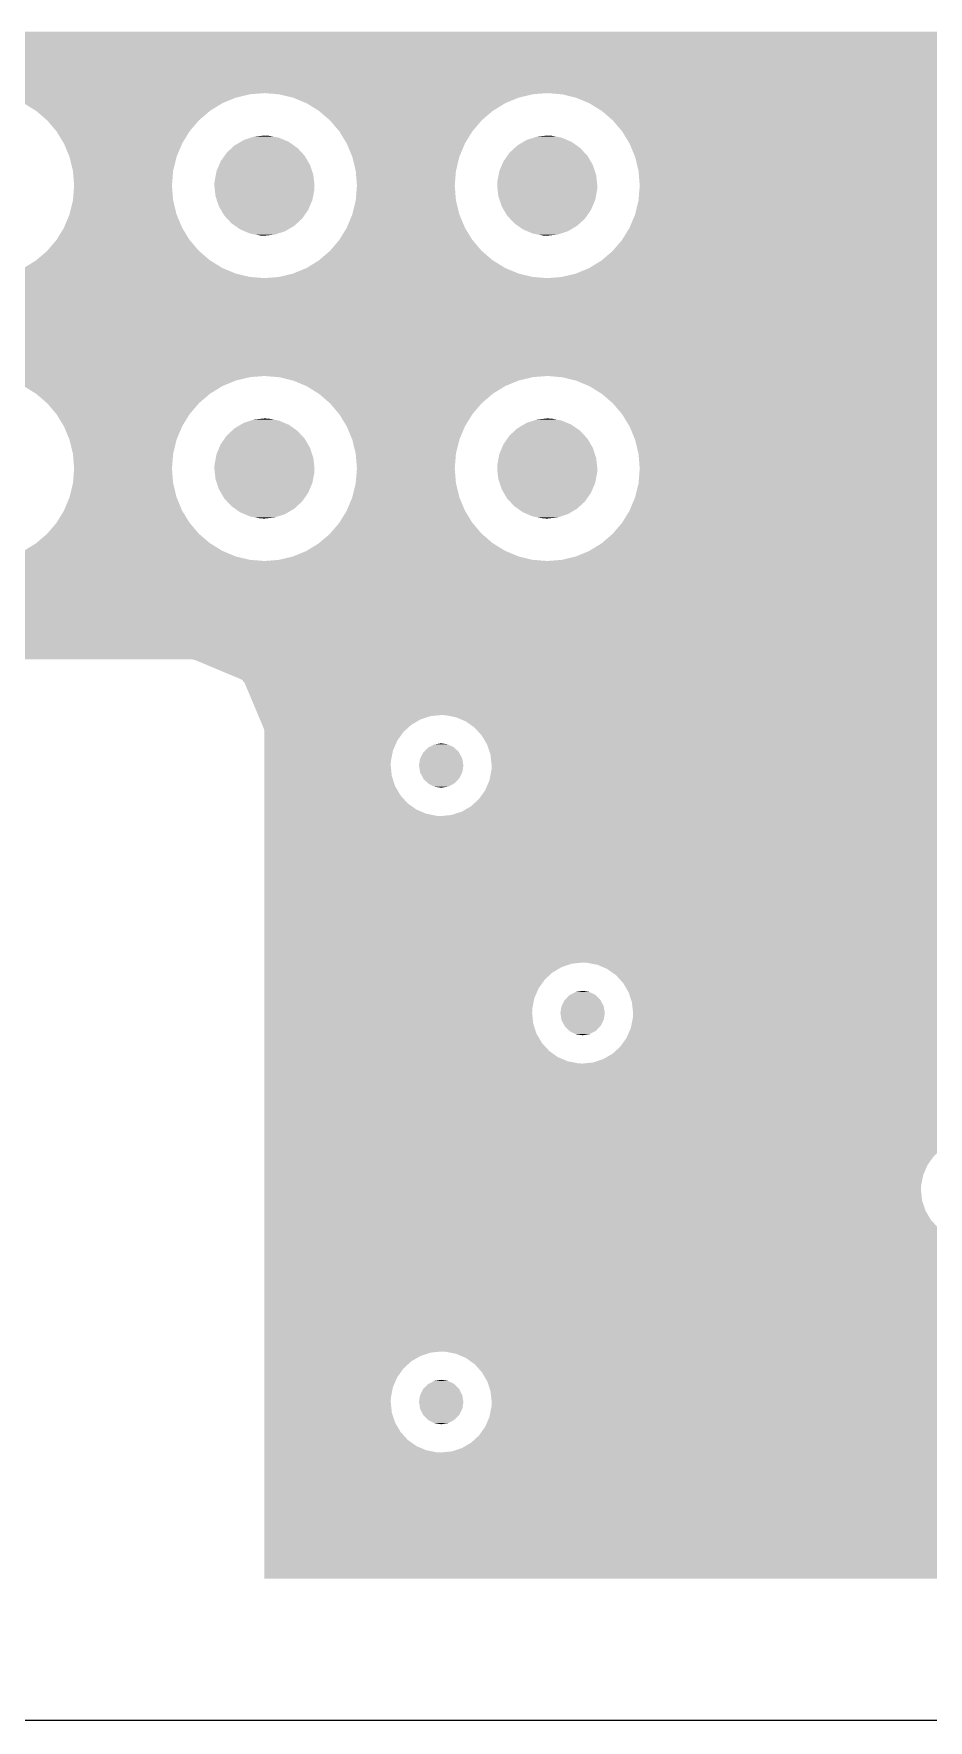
# Model space of a CAD drawing. Extents: x 295 to 953, y 10 to 290.
# Drawn here: x 596.65 to 612.72, y 70 to 100.29 of the extents above; entities that cross this region are included whole.
import ezdxf

# ---------------------------------------------------------------- set-up
doc = ezdxf.new("R2010")
doc.units = 0
doc.header["$LTSCALE"] = 5
doc.header["$MEASUREMENT"] = 0
doc.layers.add('FROMC1', color=7, linetype='CONTINUOUS')

msp = doc.modelspace()

# ---------------------------------------------------------------- linework, layer by layer
at = {"layer": 'FROMC1'}
msp.add_line((586.477, 70), (794.473, 70), dxfattribs=at)
msp.add_line((586.477, 70), (794.473, 70), dxfattribs=at)
for points in [[(583.018, 100.249), (583.018, 100.324), (697.05, 100.249), (696.873, 100.324)], [(583.018, 100.212), (583.018, 100.249), (697.238, 100.212), (697.05, 100.249)], [(583.018, 100.208), (583.018, 100.212), (697.318, 100.208), (697.238, 100.212)], [(583.018, 100.117), (583.018, 100.208), (710.526, 100.117), (710.526, 100.208)], [(583.018, 100.097), (583.018, 100.117), (662.837, 100.097), (663.028, 100.117)], [(583.018, 100.037), (583.018, 100.097), (662.655, 100.037), (662.837, 100.097)], [(583.018, 99.94), (583.018, 100.037), (662.489, 99.94), (662.655, 100.037)], [(583.018, 99.81), (583.018, 99.94), (662.348, 99.81), (662.489, 99.94)], [(583.018, 99.654), (583.018, 99.81), (662.237, 99.654), (662.348, 99.81)], [(583.018, 99.478), (583.018, 99.654), (662.161, 99.478), (662.237, 99.654)], [(583.018, 99.29), (583.018, 99.478), (662.124, 99.29), (662.161, 99.478)], [(583.018, 99.22), (583.018, 99.29), (662.121, 99.22), (662.124, 99.29)], [(595.966, 99.2), (595.718, 99.22), (600.539, 99.2), (600.798, 99.22)], [(595.987, 99.198), (595.966, 99.2), (600.532, 99.198), (600.539, 99.2)], [(596.226, 99.139), (595.987, 99.198), (600.286, 99.139), (600.532, 99.198)], [(596.239, 99.136), (596.226, 99.139), (600.278, 99.136), (600.286, 99.139)], [(596.467, 99.041), (596.239, 99.136), (600.046, 99.041), (600.278, 99.136)], [(596.478, 99.036), (596.467, 99.041), (600.038, 99.036), (600.046, 99.041)], [(601.046, 99.2), (600.798, 99.22), (605.619, 99.2), (605.878, 99.22)], [(601.067, 99.198), (601.046, 99.2), (605.612, 99.198), (605.619, 99.2)], [(601.306, 99.139), (601.067, 99.198), (605.366, 99.139), (605.612, 99.198)], [(601.319, 99.136), (601.306, 99.139), (605.358, 99.136), (605.366, 99.139)], [(601.547, 99.041), (601.319, 99.136), (605.126, 99.041), (605.358, 99.136)], [(601.558, 99.036), (601.547, 99.041), (605.118, 99.036), (605.126, 99.041)], [(606.002, 99.21), (605.878, 99.22), (662.121, 99.21), (662.121, 99.22)], [(606.147, 99.198), (606.002, 99.21), (662.122, 99.198), (662.121, 99.21)], [(606.399, 99.136), (606.147, 99.198), (662.129, 99.136), (662.122, 99.198)], [(606.638, 99.036), (606.399, 99.136), (662.139, 99.036), (662.129, 99.136)], [(596.689, 98.905), (596.478, 99.036), (599.825, 98.905), (600.038, 99.036)], [(596.699, 98.899), (596.689, 98.905), (599.817, 98.899), (599.825, 98.905)], [(596.887, 98.737), (596.699, 98.899), (599.627, 98.737), (599.817, 98.899)], [(596.896, 98.73), (596.887, 98.737), (599.62, 98.73), (599.627, 98.737)], [(601.769, 98.905), (601.558, 99.036), (604.905, 98.905), (605.118, 99.036)], [(601.779, 98.899), (601.769, 98.905), (604.897, 98.899), (604.905, 98.905)], [(601.967, 98.737), (601.779, 98.899), (604.707, 98.737), (604.897, 98.899)], [(601.976, 98.73), (601.967, 98.737), (604.7, 98.73), (604.707, 98.737)], [(606.665, 99.019), (606.638, 99.036), (662.141, 99.019), (662.139, 99.036)], [(606.859, 98.899), (606.665, 99.019), (662.181, 98.899), (662.141, 99.019)], [(606.931, 98.837), (606.859, 98.899), (662.201, 98.837), (662.181, 98.899)], [(607.056, 98.73), (606.931, 98.837), (662.264, 98.73), (662.201, 98.837)], [(597.057, 98.54), (596.896, 98.73), (599.457, 98.54), (599.62, 98.73)], [(597.064, 98.532), (597.057, 98.54), (599.452, 98.532), (599.457, 98.54)], [(597.193, 98.32), (597.064, 98.532), (599.321, 98.32), (599.452, 98.532)], [(600.552, 98.419), (600.608, 98.438), (601.059, 98.419), (600.962, 98.438)], [(600.608, 98.438), (600.769, 98.455), (600.962, 98.438), (600.871, 98.455)], [(600.769, 98.455), (600.798, 98.458), (600.871, 98.455), (600.798, 98.458)], [(602.137, 98.54), (601.976, 98.73), (604.537, 98.54), (604.7, 98.73)], [(602.144, 98.532), (602.137, 98.54), (604.532, 98.532), (604.537, 98.54)], [(602.273, 98.32), (602.144, 98.532), (604.401, 98.32), (604.532, 98.532)], [(605.632, 98.419), (605.688, 98.438), (606.139, 98.419), (606.042, 98.438)], [(605.688, 98.438), (605.849, 98.455), (606.042, 98.438), (605.951, 98.455)], [(605.849, 98.455), (605.878, 98.458), (605.951, 98.455), (605.878, 98.458)], [(607.105, 98.672), (607.056, 98.73), (662.298, 98.672), (662.264, 98.73)], [(607.224, 98.532), (607.105, 98.672), (662.426, 98.532), (662.298, 98.672)], [(607.225, 98.53), (607.224, 98.532), (662.427, 98.53), (662.426, 98.532)], [(607.293, 98.419), (607.225, 98.53), (662.583, 98.419), (662.427, 98.53)], [(597.199, 98.31), (597.193, 98.32), (599.317, 98.31), (599.321, 98.32)], [(597.294, 98.08), (597.199, 98.31), (599.22, 98.08), (599.317, 98.31)], [(600.081, 98.095), (600.122, 98.152), (601.52, 98.095), (601.467, 98.152)], [(600.122, 98.152), (600.212, 98.235), (601.467, 98.152), (601.39, 98.235)], [(600.212, 98.235), (600.262, 98.281), (601.39, 98.235), (601.325, 98.281)], [(600.262, 98.281), (600.37, 98.345), (601.325, 98.281), (601.234, 98.345)], [(600.37, 98.345), (600.426, 98.378), (601.234, 98.345), (601.156, 98.378)], [(600.426, 98.378), (600.552, 98.419), (601.156, 98.378), (601.059, 98.419)], [(602.279, 98.31), (602.273, 98.32), (604.397, 98.31), (604.401, 98.32)], [(602.374, 98.08), (602.279, 98.31), (604.3, 98.08), (604.397, 98.31)], [(605.161, 98.095), (605.202, 98.152), (606.6, 98.095), (606.547, 98.152)], [(605.202, 98.152), (605.292, 98.235), (606.547, 98.152), (606.47, 98.235)], [(605.292, 98.235), (605.342, 98.281), (606.47, 98.235), (606.405, 98.281)], [(605.342, 98.281), (605.45, 98.345), (606.405, 98.281), (606.314, 98.345)], [(605.45, 98.345), (605.506, 98.378), (606.314, 98.345), (606.236, 98.378)], [(605.506, 98.378), (605.632, 98.419), (606.236, 98.378), (606.139, 98.419)], [(607.339, 98.344), (607.293, 98.419), (662.76, 98.344), (662.583, 98.419)], [(607.359, 98.31), (607.339, 98.344), (662.929, 98.31), (662.76, 98.344)], [(607.361, 98.307), (607.359, 98.31), (662.948, 98.307), (662.929, 98.31)], [(607.362, 98.303), (607.361, 98.307), (663.028, 98.303), (662.948, 98.307)], [(607.458, 98.07), (607.362, 98.303), (710.526, 98.07), (710.526, 98.303)], [(597.298, 98.07), (597.294, 98.08), (599.218, 98.07), (599.22, 98.08)], [(597.356, 97.828), (597.298, 98.07), (599.158, 97.828), (599.218, 98.07)], [(597.358, 97.818), (597.356, 97.828), (599.157, 97.818), (599.158, 97.828)], [(599.937, 97.82), (599.984, 97.93), (601.653, 97.82), (601.617, 97.93)], [(599.984, 97.93), (600.012, 97.996), (601.617, 97.93), (601.578, 97.996)], [(600.012, 97.996), (600.081, 98.095), (601.578, 97.996), (601.52, 98.095)], [(602.378, 98.07), (602.374, 98.08), (604.298, 98.07), (604.3, 98.08)], [(602.436, 97.828), (602.378, 98.07), (604.238, 97.828), (604.298, 98.07)], [(602.438, 97.818), (602.436, 97.828), (604.237, 97.818), (604.238, 97.828)], [(605.017, 97.82), (605.064, 97.93), (606.733, 97.82), (606.697, 97.93)], [(605.064, 97.93), (605.092, 97.996), (606.697, 97.93), (606.658, 97.996)], [(605.092, 97.996), (605.161, 98.095), (606.658, 97.996), (606.6, 98.095)], [(607.518, 97.818), (607.458, 98.07), (710.526, 97.818), (710.526, 98.07)], [(597.379, 97.559), (597.358, 97.818), (599.136, 97.559), (599.157, 97.818)], [(597.358, 97.3), (597.379, 97.559), (599.157, 97.3), (599.136, 97.559)], [(599.898, 97.559), (599.901, 97.633), (601.697, 97.559), (601.689, 97.633)], [(599.906, 97.485), (599.898, 97.559), (601.694, 97.485), (601.697, 97.559)], [(599.901, 97.633), (599.924, 97.749), (601.689, 97.633), (601.676, 97.749)], [(599.924, 97.749), (599.937, 97.82), (601.676, 97.749), (601.653, 97.82)], [(602.459, 97.559), (602.438, 97.818), (604.216, 97.559), (604.237, 97.818)], [(602.438, 97.3), (602.459, 97.559), (604.237, 97.3), (604.216, 97.559)], [(604.978, 97.559), (604.981, 97.633), (606.777, 97.559), (606.769, 97.633)], [(604.986, 97.485), (604.978, 97.559), (606.774, 97.485), (606.777, 97.559)], [(604.981, 97.633), (605.004, 97.749), (606.769, 97.633), (606.756, 97.749)], [(605.004, 97.749), (605.017, 97.82), (606.756, 97.749), (606.733, 97.82)], [(607.517, 97.29), (607.539, 97.559), (710.526, 97.29), (710.526, 97.559)], [(607.539, 97.559), (607.518, 97.818), (710.526, 97.559), (710.526, 97.818)], [(597.297, 97.048), (597.357, 97.29), (599.217, 97.048), (599.159, 97.29)], [(597.357, 97.29), (597.358, 97.3), (599.159, 97.29), (599.157, 97.3)], [(599.919, 97.369), (599.906, 97.485), (601.672, 97.369), (601.694, 97.485)], [(599.942, 97.298), (599.919, 97.369), (601.658, 97.298), (601.672, 97.369)], [(599.979, 97.188), (599.942, 97.298), (601.611, 97.188), (601.658, 97.298)], [(602.377, 97.048), (602.437, 97.29), (604.297, 97.048), (604.239, 97.29)], [(602.437, 97.29), (602.438, 97.3), (604.239, 97.29), (604.237, 97.3)], [(604.999, 97.369), (604.986, 97.485), (606.752, 97.369), (606.774, 97.485)], [(605.022, 97.298), (604.999, 97.369), (606.738, 97.298), (606.752, 97.369)], [(605.059, 97.188), (605.022, 97.298), (606.691, 97.188), (606.738, 97.298)], [(607.455, 97.038), (607.517, 97.29), (710.526, 97.038), (710.526, 97.29)], [(597.198, 96.808), (597.295, 97.038), (599.316, 96.808), (599.221, 97.038)], [(597.295, 97.038), (597.297, 97.048), (599.221, 97.038), (599.217, 97.048)], [(600.017, 97.122), (599.979, 97.188), (601.583, 97.122), (601.611, 97.188)], [(600.075, 97.023), (600.017, 97.122), (601.514, 97.023), (601.583, 97.122)], [(600.128, 96.966), (600.075, 97.023), (601.474, 96.966), (601.514, 97.023)], [(600.205, 96.883), (600.128, 96.966), (601.383, 96.883), (601.474, 96.966)], [(602.278, 96.808), (602.375, 97.038), (604.396, 96.808), (604.301, 97.038)], [(602.375, 97.038), (602.377, 97.048), (604.301, 97.038), (604.297, 97.048)], [(605.097, 97.122), (605.059, 97.188), (606.663, 97.122), (606.691, 97.188)], [(605.155, 97.023), (605.097, 97.122), (606.594, 97.023), (606.663, 97.122)], [(605.208, 96.966), (605.155, 97.023), (606.554, 96.966), (606.594, 97.023)], [(605.285, 96.883), (605.208, 96.966), (606.463, 96.883), (606.554, 96.966)], [(607.354, 96.798), (607.455, 97.038), (710.526, 96.798), (710.526, 97.038)], [(597.063, 96.586), (597.194, 96.798), (599.451, 96.586), (599.322, 96.798)], [(597.194, 96.798), (597.198, 96.808), (599.322, 96.798), (599.316, 96.808)], [(600.27, 96.837), (600.205, 96.883), (601.333, 96.837), (601.383, 96.883)], [(600.361, 96.773), (600.27, 96.837), (601.225, 96.773), (601.333, 96.837)], [(600.439, 96.74), (600.361, 96.773), (601.169, 96.74), (601.225, 96.773)], [(600.536, 96.699), (600.439, 96.74), (601.043, 96.699), (601.169, 96.74)], [(600.633, 96.68), (600.536, 96.699), (600.987, 96.68), (601.043, 96.699)], [(600.724, 96.663), (600.633, 96.68), (600.826, 96.663), (600.987, 96.68)], [(600.798, 96.66), (600.724, 96.663), (600.798, 96.66), (600.826, 96.663)], [(602.143, 96.586), (602.274, 96.798), (604.531, 96.586), (604.402, 96.798)], [(602.274, 96.798), (602.278, 96.808), (604.402, 96.798), (604.396, 96.808)], [(605.35, 96.837), (605.285, 96.883), (606.413, 96.837), (606.463, 96.883)], [(605.441, 96.773), (605.35, 96.837), (606.305, 96.773), (606.413, 96.837)], [(605.519, 96.74), (605.441, 96.773), (606.249, 96.74), (606.305, 96.773)], [(605.616, 96.699), (605.519, 96.74), (606.123, 96.699), (606.249, 96.74)], [(605.713, 96.68), (605.616, 96.699), (606.067, 96.68), (606.123, 96.699)], [(605.804, 96.663), (605.713, 96.68), (605.906, 96.663), (606.067, 96.68)], [(605.878, 96.66), (605.804, 96.663), (605.878, 96.66), (605.906, 96.663)], [(607.218, 96.578), (607.354, 96.798), (710.526, 96.578), (710.526, 96.798)], [(596.698, 96.219), (596.888, 96.381), (599.816, 96.219), (599.628, 96.381)], [(596.888, 96.381), (596.895, 96.388), (599.628, 96.381), (599.619, 96.388)], [(596.895, 96.388), (597.058, 96.578), (599.619, 96.388), (599.458, 96.578)], [(597.058, 96.578), (597.063, 96.586), (599.458, 96.578), (599.451, 96.586)], [(601.778, 96.219), (601.968, 96.381), (604.896, 96.219), (604.708, 96.381)], [(601.968, 96.381), (601.975, 96.388), (604.708, 96.381), (604.699, 96.388)], [(601.975, 96.388), (602.138, 96.578), (604.699, 96.388), (604.538, 96.578)], [(602.138, 96.578), (602.143, 96.586), (604.538, 96.578), (604.531, 96.586)], [(606.961, 96.307), (607.048, 96.381), (710.526, 96.307), (710.526, 96.381)], [(607.048, 96.381), (607.218, 96.578), (710.526, 96.381), (710.526, 96.578)], [(596.237, 95.982), (596.469, 96.077), (600.276, 95.982), (600.048, 96.077)], [(596.469, 96.077), (596.477, 96.082), (600.048, 96.077), (600.037, 96.082)], [(596.477, 96.082), (596.691, 96.213), (600.037, 96.082), (599.826, 96.213)], [(596.691, 96.213), (596.698, 96.219), (599.826, 96.213), (599.816, 96.219)], [(601.317, 95.982), (601.549, 96.077), (605.356, 95.982), (605.128, 96.077)], [(601.549, 96.077), (601.557, 96.082), (605.128, 96.077), (605.117, 96.082)], [(601.557, 96.082), (601.771, 96.213), (605.117, 96.082), (604.906, 96.213)], [(601.771, 96.213), (601.778, 96.219), (604.906, 96.213), (604.896, 96.219)], [(606.442, 96), (606.629, 96.077), (670.603, 96), (670.687, 96.077)], [(606.629, 96.077), (606.715, 96.13), (670.687, 96.077), (670.744, 96.13)], [(606.715, 96.13), (606.851, 96.213), (670.744, 96.13), (670.886, 96.213)], [(606.851, 96.213), (606.867, 96.227), (670.886, 96.213), (670.91, 96.227)], [(606.867, 96.227), (606.938, 96.287), (670.91, 96.227), (671.092, 96.287)], [(606.938, 96.287), (606.961, 96.307), (671.092, 96.287), (671.283, 96.307)], [(583.018, 95.844), (583.018, 95.898), (670.492, 95.844), (670.53, 95.898)], [(583.018, 95.668), (583.018, 95.844), (670.416, 95.668), (670.492, 95.844)], [(595.718, 95.898), (595.976, 95.918), (600.798, 95.898), (600.549, 95.918)], [(595.976, 95.918), (595.983, 95.92), (600.549, 95.918), (600.528, 95.92)], [(595.983, 95.92), (596.229, 95.978), (600.528, 95.92), (600.289, 95.978)], [(596.229, 95.978), (596.237, 95.982), (600.289, 95.978), (600.276, 95.982)], [(600.798, 95.898), (601.056, 95.918), (605.878, 95.898), (605.629, 95.918)], [(601.056, 95.918), (601.063, 95.92), (605.629, 95.918), (605.608, 95.92)], [(601.063, 95.92), (601.309, 95.978), (605.608, 95.92), (605.369, 95.978)], [(601.309, 95.978), (601.317, 95.982), (605.369, 95.978), (605.356, 95.982)], [(605.878, 95.898), (606.136, 95.918), (670.53, 95.898), (670.545, 95.918)], [(606.136, 95.918), (606.389, 95.978), (670.545, 95.918), (670.587, 95.978)], [(606.389, 95.978), (606.442, 96), (670.587, 95.978), (670.603, 96)], [(583.018, 95.48), (583.018, 95.668), (670.379, 95.48), (670.416, 95.668)], [(583.018, 95.4), (583.018, 95.48), (670.376, 95.4), (670.379, 95.48)], [(583.018, 95.209), (583.018, 95.4), (670.396, 95.209), (670.376, 95.4)], [(583.018, 95.027), (583.018, 95.209), (670.456, 95.027), (670.396, 95.209)], [(583.018, 94.862), (583.018, 95.027), (670.553, 94.862), (670.456, 95.027)], [(583.018, 94.72), (583.018, 94.862), (670.682, 94.72), (670.553, 94.862)], [(583.018, 94.609), (583.018, 94.72), (670.838, 94.609), (670.682, 94.72)], [(583.018, 94.534), (583.018, 94.609), (671.015, 94.534), (670.838, 94.609)], [(583.018, 94.497), (583.018, 94.534), (671.203, 94.497), (671.015, 94.534)], [(583.018, 94.493), (583.018, 94.497), (671.283, 94.493), (671.203, 94.497)], [(583.018, 94.299), (583.018, 94.493), (710.526, 94.299), (710.526, 94.493)], [(583.018, 94.298), (583.018, 94.299), (710.525, 94.298), (710.526, 94.299)], [(583.018, 94.14), (583.018, 94.298), (710.388, 94.14), (710.525, 94.298)], [(595.966, 94.12), (595.718, 94.14), (600.539, 94.12), (600.798, 94.14)], [(595.987, 94.118), (595.966, 94.12), (600.532, 94.118), (600.539, 94.12)], [(596.226, 94.059), (595.987, 94.118), (600.286, 94.059), (600.532, 94.118)], [(596.239, 94.056), (596.226, 94.059), (600.278, 94.056), (600.286, 94.059)], [(596.467, 93.961), (596.239, 94.056), (600.046, 93.961), (600.278, 94.056)], [(596.478, 93.956), (596.467, 93.961), (600.038, 93.956), (600.046, 93.961)], [(596.689, 93.825), (596.478, 93.956), (599.825, 93.825), (600.038, 93.956)], [(601.046, 94.12), (600.798, 94.14), (605.619, 94.12), (605.878, 94.14)], [(601.067, 94.118), (601.046, 94.12), (605.612, 94.118), (605.619, 94.12)], [(601.306, 94.059), (601.067, 94.118), (605.366, 94.059), (605.612, 94.118)], [(601.319, 94.056), (601.306, 94.059), (605.358, 94.056), (605.366, 94.059)], [(601.547, 93.961), (601.319, 94.056), (605.126, 93.961), (605.358, 94.056)], [(601.558, 93.956), (601.547, 93.961), (605.118, 93.956), (605.126, 93.961)], [(601.769, 93.825), (601.558, 93.956), (604.905, 93.825), (605.118, 93.956)], [(605.897, 94.139), (605.878, 94.14), (710.386, 94.139), (710.388, 94.14)], [(606.147, 94.118), (605.897, 94.139), (710.375, 94.118), (710.386, 94.139)], [(606.399, 94.056), (606.147, 94.118), (710.339, 94.056), (710.375, 94.118)], [(606.638, 93.956), (606.399, 94.056), (710.281, 93.956), (710.339, 94.056)], [(606.639, 93.955), (606.638, 93.956), (710.28, 93.955), (710.281, 93.956)], [(606.859, 93.819), (606.639, 93.955), (710.233, 93.819), (710.28, 93.955)], [(596.699, 93.819), (596.689, 93.825), (599.817, 93.819), (599.825, 93.825)], [(596.887, 93.657), (596.699, 93.819), (599.627, 93.657), (599.817, 93.819)], [(596.896, 93.65), (596.887, 93.657), (599.62, 93.65), (599.627, 93.657)], [(597.057, 93.46), (596.896, 93.65), (599.457, 93.46), (599.62, 93.65)], [(601.779, 93.819), (601.769, 93.825), (604.897, 93.819), (604.905, 93.825)], [(601.967, 93.657), (601.779, 93.819), (604.707, 93.657), (604.897, 93.819)], [(601.976, 93.65), (601.967, 93.657), (604.7, 93.65), (604.707, 93.657)], [(602.137, 93.46), (601.976, 93.65), (604.537, 93.46), (604.7, 93.65)], [(606.934, 93.755), (606.859, 93.819), (710.211, 93.755), (710.233, 93.819)], [(607.056, 93.65), (606.934, 93.755), (710.196, 93.65), (710.211, 93.755)], [(607.145, 93.545), (607.056, 93.65), (710.181, 93.545), (710.196, 93.65)], [(597.064, 93.452), (597.057, 93.46), (599.452, 93.452), (599.457, 93.46)], [(597.193, 93.24), (597.064, 93.452), (599.321, 93.24), (599.452, 93.452)], [(600.37, 93.265), (600.426, 93.298), (601.234, 93.265), (601.156, 93.298)], [(600.426, 93.298), (600.552, 93.339), (601.156, 93.298), (601.059, 93.339)], [(600.552, 93.339), (600.608, 93.358), (601.059, 93.339), (600.962, 93.358)], [(600.608, 93.358), (600.769, 93.375), (600.962, 93.358), (600.871, 93.375)], [(600.769, 93.375), (600.798, 93.378), (600.871, 93.375), (600.798, 93.378)], [(602.144, 93.452), (602.137, 93.46), (604.532, 93.452), (604.537, 93.46)], [(602.273, 93.24), (602.144, 93.452), (604.401, 93.24), (604.532, 93.452)], [(605.45, 93.265), (605.506, 93.298), (606.314, 93.265), (606.236, 93.298)], [(605.506, 93.298), (605.632, 93.339), (606.236, 93.298), (606.139, 93.339)], [(605.632, 93.339), (605.688, 93.358), (606.139, 93.339), (606.042, 93.358)], [(605.688, 93.358), (605.849, 93.375), (606.042, 93.358), (605.951, 93.375)], [(605.849, 93.375), (605.878, 93.378), (605.951, 93.375), (605.878, 93.378)], [(607.187, 93.495), (607.145, 93.545), (710.18, 93.495), (710.181, 93.545)], [(607.224, 93.452), (607.187, 93.495), (710.184, 93.452), (710.18, 93.495)], [(607.326, 93.284), (607.224, 93.452), (710.2, 93.284), (710.184, 93.452)], [(607.359, 93.23), (607.326, 93.284), (710.216, 93.23), (710.2, 93.284)], [(597.199, 93.23), (597.193, 93.24), (599.317, 93.23), (599.321, 93.24)], [(597.294, 93), (597.199, 93.23), (599.22, 93), (599.317, 93.23)], [(597.298, 92.99), (597.294, 93), (599.218, 92.99), (599.22, 93)], [(597.356, 92.748), (597.298, 92.99), (599.158, 92.748), (599.218, 92.99)], [(600.012, 92.916), (600.081, 93.015), (601.578, 92.916), (601.52, 93.015)], [(600.081, 93.015), (600.122, 93.072), (601.52, 93.015), (601.467, 93.072)], [(600.122, 93.072), (600.212, 93.155), (601.467, 93.072), (601.39, 93.155)], [(600.212, 93.155), (600.262, 93.201), (601.39, 93.155), (601.325, 93.201)], [(600.262, 93.201), (600.37, 93.265), (601.325, 93.201), (601.234, 93.265)], [(602.279, 93.23), (602.273, 93.24), (604.397, 93.23), (604.401, 93.24)], [(602.374, 93), (602.279, 93.23), (604.3, 93), (604.397, 93.23)], [(602.378, 92.99), (602.374, 93), (604.298, 92.99), (604.3, 93)], [(602.436, 92.748), (602.378, 92.99), (604.238, 92.748), (604.298, 92.99)], [(605.092, 92.916), (605.161, 93.015), (606.658, 92.916), (606.6, 93.015)], [(605.161, 93.015), (605.202, 93.072), (606.6, 93.015), (606.547, 93.072)], [(605.202, 93.072), (605.292, 93.155), (606.547, 93.072), (606.47, 93.155)], [(605.292, 93.155), (605.342, 93.201), (606.47, 93.155), (606.405, 93.201)], [(605.342, 93.201), (605.45, 93.265), (606.405, 93.201), (606.314, 93.265)], [(607.421, 93.081), (607.359, 93.23), (710.26, 93.081), (710.216, 93.23)], [(607.458, 92.99), (607.421, 93.081), (710.307, 92.99), (710.26, 93.081)], [(607.481, 92.893), (607.458, 92.99), (710.358, 92.893), (710.307, 92.99)], [(597.358, 92.738), (597.356, 92.748), (599.157, 92.738), (599.158, 92.748)], [(597.379, 92.479), (597.358, 92.738), (599.136, 92.479), (599.157, 92.738)], [(599.924, 92.669), (599.937, 92.74), (601.676, 92.669), (601.653, 92.74)], [(599.937, 92.74), (599.984, 92.85), (601.653, 92.74), (601.617, 92.85)], [(599.984, 92.85), (600.012, 92.916), (601.617, 92.85), (601.578, 92.916)], [(602.438, 92.738), (602.436, 92.748), (604.237, 92.738), (604.238, 92.748)], [(602.459, 92.479), (602.438, 92.738), (604.216, 92.479), (604.237, 92.738)], [(605.004, 92.669), (605.017, 92.74), (606.756, 92.669), (606.733, 92.74)], [(605.017, 92.74), (605.064, 92.85), (606.733, 92.74), (606.697, 92.85)], [(605.064, 92.85), (605.092, 92.916), (606.697, 92.85), (606.658, 92.916)], [(607.518, 92.738), (607.481, 92.893), (710.481, 92.738), (710.358, 92.893)], [(607.519, 92.727), (607.518, 92.738), (710.49, 92.727), (710.481, 92.738)], [(607.522, 92.692), (607.519, 92.727), (710.525, 92.692), (710.49, 92.727)], [(607.522, 92.691), (607.522, 92.692), (710.526, 92.691), (710.525, 92.692)], [(607.539, 92.479), (607.522, 92.691), (710.526, 92.479), (710.526, 92.691)], [(597.358, 92.22), (597.379, 92.479), (599.157, 92.22), (599.136, 92.479)], [(599.898, 92.479), (599.901, 92.553), (601.697, 92.479), (601.689, 92.553)], [(599.906, 92.405), (599.898, 92.479), (601.694, 92.405), (601.697, 92.479)], [(599.901, 92.553), (599.924, 92.669), (601.689, 92.553), (601.676, 92.669)], [(599.919, 92.289), (599.906, 92.405), (601.672, 92.289), (601.694, 92.405)], [(602.438, 92.22), (602.459, 92.479), (604.237, 92.22), (604.216, 92.479)], [(604.978, 92.479), (604.981, 92.553), (606.777, 92.479), (606.769, 92.553)], [(604.986, 92.405), (604.978, 92.479), (606.774, 92.405), (606.777, 92.479)], [(604.981, 92.553), (605.004, 92.669), (606.769, 92.553), (606.756, 92.669)], [(604.999, 92.289), (604.986, 92.405), (606.752, 92.289), (606.774, 92.405)], [(607.517, 92.21), (607.539, 92.479), (710.526, 92.21), (710.526, 92.479)], [(597.297, 91.968), (597.357, 92.21), (599.217, 91.968), (599.159, 92.21)], [(597.357, 92.21), (597.358, 92.22), (599.159, 92.21), (599.157, 92.22)], [(599.942, 92.218), (599.919, 92.289), (601.658, 92.218), (601.672, 92.289)], [(599.979, 92.108), (599.942, 92.218), (601.611, 92.108), (601.658, 92.218)], [(600.017, 92.042), (599.979, 92.108), (601.583, 92.042), (601.611, 92.108)], [(602.377, 91.968), (602.437, 92.21), (604.297, 91.968), (604.239, 92.21)], [(602.437, 92.21), (602.438, 92.22), (604.239, 92.21), (604.237, 92.22)], [(605.022, 92.218), (604.999, 92.289), (606.738, 92.218), (606.752, 92.289)], [(605.059, 92.108), (605.022, 92.218), (606.691, 92.108), (606.738, 92.218)], [(605.097, 92.042), (605.059, 92.108), (606.663, 92.042), (606.691, 92.108)], [(607.455, 91.958), (607.517, 92.21), (710.526, 91.958), (710.526, 92.21)], [(597.198, 91.728), (597.295, 91.958), (599.316, 91.728), (599.221, 91.958)], [(597.295, 91.958), (597.297, 91.968), (599.221, 91.958), (599.217, 91.968)], [(600.075, 91.943), (600.017, 92.042), (601.514, 91.943), (601.583, 92.042)], [(600.128, 91.886), (600.075, 91.943), (601.474, 91.886), (601.514, 91.943)], [(600.205, 91.803), (600.128, 91.886), (601.383, 91.803), (601.474, 91.886)], [(600.27, 91.757), (600.205, 91.803), (601.333, 91.757), (601.383, 91.803)], [(602.278, 91.728), (602.375, 91.958), (604.396, 91.728), (604.301, 91.958)], [(602.375, 91.958), (602.377, 91.968), (604.301, 91.958), (604.297, 91.968)], [(605.155, 91.943), (605.097, 92.042), (606.594, 91.943), (606.663, 92.042)], [(605.208, 91.886), (605.155, 91.943), (606.554, 91.886), (606.594, 91.943)], [(605.285, 91.803), (605.208, 91.886), (606.463, 91.803), (606.554, 91.886)], [(605.35, 91.757), (605.285, 91.803), (606.413, 91.757), (606.463, 91.803)], [(607.354, 91.718), (607.433, 91.906), (710.338, 91.718), (710.525, 91.906)], [(607.433, 91.906), (607.455, 91.958), (710.526, 91.906), (710.526, 91.958)], [(607.433, 91.906), (607.433, 91.906), (710.525, 91.906), (710.526, 91.906)], [(596.895, 91.308), (597.058, 91.498), (599.619, 91.308), (599.458, 91.498)], [(597.058, 91.498), (597.063, 91.506), (599.458, 91.498), (599.451, 91.506)], [(597.063, 91.506), (597.194, 91.718), (599.451, 91.506), (599.322, 91.718)], [(597.194, 91.718), (597.198, 91.728), (599.322, 91.718), (599.316, 91.728)], [(600.361, 91.693), (600.27, 91.757), (601.225, 91.693), (601.333, 91.757)], [(600.439, 91.66), (600.361, 91.693), (601.169, 91.66), (601.225, 91.693)], [(600.536, 91.619), (600.439, 91.66), (601.043, 91.619), (601.169, 91.66)], [(600.633, 91.6), (600.536, 91.619), (600.987, 91.6), (601.043, 91.619)], [(600.724, 91.583), (600.633, 91.6), (600.826, 91.583), (600.987, 91.6)], [(600.798, 91.58), (600.724, 91.583), (600.798, 91.58), (600.826, 91.583)], [(601.975, 91.308), (602.138, 91.498), (604.699, 91.308), (604.538, 91.498)], [(602.138, 91.498), (602.143, 91.506), (604.538, 91.498), (604.531, 91.506)], [(602.143, 91.506), (602.274, 91.718), (604.531, 91.506), (604.402, 91.718)], [(602.274, 91.718), (602.278, 91.728), (604.402, 91.718), (604.396, 91.728)], [(605.441, 91.693), (605.35, 91.757), (606.305, 91.693), (606.413, 91.757)], [(605.519, 91.66), (605.441, 91.693), (606.249, 91.66), (606.305, 91.693)], [(605.616, 91.619), (605.519, 91.66), (606.123, 91.619), (606.249, 91.66)], [(605.713, 91.6), (605.616, 91.619), (606.067, 91.6), (606.123, 91.619)], [(605.804, 91.583), (605.713, 91.6), (605.906, 91.583), (606.067, 91.6)], [(605.878, 91.58), (605.804, 91.583), (605.878, 91.58), (605.906, 91.583)], [(607.048, 91.301), (607.215, 91.494), (659.756, 91.301), (659.949, 91.494)], [(607.215, 91.494), (607.218, 91.498), (659.949, 91.494), (659.953, 91.498)], [(607.218, 91.498), (607.245, 91.541), (659.953, 91.498), (660.001, 91.541)], [(607.245, 91.541), (607.304, 91.637), (660.001, 91.541), (660.148, 91.637)], [(607.304, 91.637), (607.341, 91.697), (660.148, 91.637), (660.313, 91.697)], [(607.341, 91.697), (607.353, 91.717), (660.313, 91.697), (660.488, 91.717)], [(607.354, 91.717), (607.354, 91.718), (710.337, 91.717), (710.338, 91.718)], [(596.698, 91.139), (596.888, 91.301), (599.816, 91.139), (599.628, 91.301)], [(596.888, 91.301), (596.895, 91.308), (599.628, 91.301), (599.619, 91.308)], [(601.778, 91.139), (601.968, 91.301), (604.896, 91.139), (604.708, 91.301)], [(601.968, 91.301), (601.975, 91.308), (604.708, 91.301), (604.699, 91.308)], [(606.851, 91.133), (607.048, 91.301), (659.588, 91.133), (659.756, 91.301)], [(595.983, 90.84), (596.229, 90.898), (600.528, 90.84), (600.289, 90.898)], [(596.229, 90.898), (596.237, 90.902), (600.289, 90.898), (600.276, 90.902)], [(596.237, 90.902), (596.469, 90.997), (600.276, 90.902), (600.048, 90.997)], [(596.469, 90.997), (596.477, 91.002), (600.048, 90.997), (600.037, 91.002)], [(596.477, 91.002), (596.691, 91.133), (600.037, 91.002), (599.826, 91.133)], [(596.691, 91.133), (596.698, 91.139), (599.826, 91.133), (599.816, 91.139)], [(601.063, 90.84), (601.309, 90.898), (605.608, 90.84), (605.369, 90.898)], [(601.309, 90.898), (601.317, 90.902), (605.369, 90.898), (605.356, 90.902)], [(601.317, 90.902), (601.549, 90.997), (605.356, 90.902), (605.128, 90.997)], [(601.549, 90.997), (601.557, 91.002), (605.128, 90.997), (605.117, 91.002)], [(601.557, 91.002), (601.771, 91.133), (605.117, 91.002), (604.906, 91.133)], [(601.771, 91.133), (601.778, 91.139), (604.906, 91.133), (604.896, 91.139)], [(606.223, 90.859), (606.389, 90.898), (659.314, 90.859), (659.353, 90.898)], [(606.389, 90.898), (606.629, 90.997), (659.353, 90.898), (659.452, 90.997)], [(606.629, 90.997), (606.851, 91.133), (659.452, 90.997), (659.588, 91.133)], [(583.018, 90.721), (583.018, 90.818), (659.205, 90.721), (659.281, 90.818)], [(583.018, 90.562), (583.018, 90.721), (659.13, 90.562), (659.205, 90.721)], [(583.018, 90.39), (583.018, 90.562), (659.094, 90.39), (659.13, 90.562)], [(595.718, 90.818), (595.976, 90.838), (600.798, 90.818), (600.549, 90.838)], [(595.976, 90.838), (595.983, 90.84), (600.549, 90.838), (600.528, 90.84)], [(600.798, 90.818), (601.056, 90.838), (605.878, 90.818), (605.629, 90.838)], [(601.056, 90.838), (601.063, 90.84), (605.629, 90.838), (605.608, 90.84)], [(605.878, 90.818), (606.136, 90.838), (659.281, 90.818), (659.297, 90.838)], [(606.136, 90.838), (606.223, 90.859), (659.297, 90.838), (659.314, 90.859)], [(583.018, 90.32), (583.018, 90.39), (659.091, 90.32), (659.094, 90.39)], [(583.018, 89.05), (583.018, 90.32), (659.091, 89.05), (659.091, 90.32)], [(599.551, 89.04), (599.502, 89.05), (659.091, 89.04), (659.091, 89.05)], [(600.374, 88.695), (599.551, 89.04), (659.091, 88.695), (659.091, 89.04)], [(600.397, 88.682), (600.374, 88.695), (659.091, 88.682), (659.091, 88.695)], [(600.442, 88.627), (600.397, 88.682), (659.091, 88.627), (659.091, 88.682)], [(600.684, 88.052), (600.442, 88.627), (659.091, 88.052), (659.091, 88.627)], [(600.692, 88.032), (600.684, 88.052), (603.782, 88.032), (603.973, 88.052)], [(600.717, 87.972), (600.692, 88.032), (603.6, 87.972), (603.782, 88.032)], [(600.758, 87.875), (600.717, 87.972), (603.434, 87.875), (603.6, 87.972)], [(600.788, 87.804), (600.758, 87.875), (603.357, 87.804), (603.434, 87.875)], [(604.052, 88.048), (603.973, 88.052), (659.091, 88.048), (659.091, 88.052)], [(604.241, 88.011), (604.052, 88.048), (659.091, 88.011), (659.091, 88.048)], [(604.417, 87.936), (604.241, 88.011), (659.091, 87.936), (659.091, 88.011)], [(604.573, 87.825), (604.417, 87.936), (659.091, 87.825), (659.091, 87.936)], [(600.798, 87.755), (600.788, 87.804), (603.303, 87.755), (603.357, 87.804)], [(600.798, 87.745), (600.798, 87.755), (603.293, 87.745), (603.303, 87.755)], [(600.798, 87.589), (600.798, 87.745), (603.182, 87.589), (603.293, 87.745)], [(600.798, 87.413), (600.798, 87.589), (603.106, 87.413), (603.182, 87.589)], [(603.867, 87.527), (603.973, 87.544), (604.088, 87.527), (603.973, 87.544)], [(604.702, 87.683), (604.573, 87.825), (659.091, 87.683), (659.091, 87.825)], [(604.799, 87.518), (604.702, 87.683), (659.091, 87.518), (659.091, 87.683)], [(600.798, 87.225), (600.798, 87.413), (603.069, 87.225), (603.106, 87.413)], [(603.574, 87.145), (603.591, 87.26), (604.371, 87.145), (604.353, 87.26)], [(603.591, 87.26), (603.596, 87.27), (604.353, 87.26), (604.351, 87.27)], [(603.596, 87.27), (603.646, 87.374), (604.351, 87.27), (604.297, 87.374)], [(603.646, 87.374), (603.655, 87.383), (604.297, 87.374), (604.293, 87.383)], [(603.655, 87.383), (603.735, 87.465), (604.293, 87.383), (604.208, 87.465)], [(603.735, 87.465), (603.747, 87.471), (604.208, 87.465), (604.202, 87.471)], [(603.747, 87.471), (603.847, 87.524), (604.202, 87.471), (604.094, 87.524)], [(603.847, 87.524), (603.867, 87.527), (604.094, 87.524), (604.088, 87.527)], [(604.859, 87.336), (604.799, 87.518), (659.091, 87.336), (659.091, 87.518)], [(604.879, 87.145), (604.859, 87.336), (659.091, 87.145), (659.091, 87.336)], [(600.798, 87.145), (600.798, 87.225), (603.066, 87.145), (603.069, 87.225)], [(600.798, 86.954), (600.798, 87.145), (603.086, 86.954), (603.066, 87.145)], [(600.798, 86.772), (600.798, 86.954), (603.146, 86.772), (603.086, 86.954)], [(603.592, 87.03), (603.574, 87.145), (604.354, 87.03), (604.371, 87.145)], [(603.594, 87.02), (603.592, 87.03), (604.349, 87.02), (604.354, 87.03)], [(603.648, 86.916), (603.594, 87.02), (604.299, 86.916), (604.349, 87.02)], [(604.839, 86.877), (604.876, 87.065), (659.091, 86.877), (659.091, 87.065)], [(604.876, 87.065), (604.879, 87.145), (659.091, 87.065), (659.091, 87.145)], [(600.798, 86.607), (600.798, 86.772), (603.243, 86.607), (603.146, 86.772)], [(603.652, 86.907), (603.648, 86.916), (604.29, 86.907), (604.299, 86.916)], [(603.737, 86.825), (603.652, 86.907), (604.21, 86.825), (604.29, 86.907)], [(603.743, 86.819), (603.737, 86.825), (604.198, 86.819), (604.21, 86.825)], [(603.851, 86.766), (603.743, 86.819), (604.098, 86.766), (604.198, 86.819)], [(603.858, 86.763), (603.851, 86.766), (604.078, 86.763), (604.098, 86.766)], [(603.973, 86.746), (603.858, 86.763), (603.973, 86.746), (604.078, 86.763)], [(604.652, 86.545), (604.763, 86.701), (659.091, 86.545), (659.091, 86.701)], [(604.763, 86.701), (604.839, 86.877), (659.091, 86.701), (659.091, 86.877)], [(600.798, 86.465), (600.798, 86.607), (603.372, 86.465), (603.243, 86.607)], [(600.798, 86.354), (600.798, 86.465), (603.528, 86.354), (603.372, 86.465)], [(600.798, 86.279), (600.798, 86.354), (603.705, 86.279), (603.528, 86.354)], [(604.163, 86.258), (604.345, 86.318), (659.091, 86.258), (659.091, 86.318)], [(604.345, 86.318), (604.511, 86.415), (659.091, 86.318), (659.091, 86.415)], [(604.511, 86.415), (604.652, 86.545), (659.091, 86.415), (659.091, 86.545)], [(600.798, 86.242), (600.798, 86.279), (603.893, 86.242), (603.705, 86.279)], [(600.798, 86.238), (600.798, 86.242), (603.973, 86.238), (603.893, 86.242)], [(600.798, 83.97), (600.798, 86.238), (659.091, 83.97), (659.091, 86.238)], [(603.973, 86.238), (604.163, 86.258), (659.091, 86.238), (659.091, 86.258)], [(600.798, 83.795), (600.798, 83.97), (659.111, 83.795), (659.091, 83.97)], [(600.798, 83.63), (600.798, 83.795), (659.17, 83.63), (659.111, 83.795)], [(600.798, 83.607), (600.798, 83.63), (659.186, 83.607), (659.17, 83.63)], [(600.798, 83.587), (600.798, 83.607), (606.322, 83.587), (606.513, 83.607)], [(606.592, 83.603), (606.513, 83.607), (659.188, 83.603), (659.186, 83.607)], [(606.781, 83.566), (606.592, 83.603), (659.212, 83.566), (659.188, 83.603)], [(600.798, 83.527), (600.798, 83.587), (606.14, 83.527), (606.322, 83.587)], [(600.798, 83.43), (600.798, 83.527), (605.974, 83.43), (606.14, 83.527)], [(600.798, 83.3), (600.798, 83.43), (605.833, 83.3), (605.974, 83.43)], [(600.798, 83.144), (600.798, 83.3), (605.722, 83.144), (605.833, 83.3)], [(606.957, 83.491), (606.781, 83.566), (659.262, 83.491), (659.212, 83.566)], [(606.967, 83.483), (606.957, 83.491), (659.266, 83.483), (659.262, 83.491)], [(607.04, 83.431), (606.967, 83.483), (659.314, 83.431), (659.266, 83.483)], [(607.113, 83.38), (607.04, 83.431), (659.365, 83.38), (659.314, 83.431)], [(607.242, 83.238), (607.113, 83.38), (659.507, 83.238), (659.365, 83.38)], [(600.798, 82.968), (600.798, 83.144), (605.646, 82.968), (605.722, 83.144)], [(606.195, 82.938), (606.275, 83.02), (606.833, 82.938), (606.748, 83.02)], [(606.275, 83.02), (606.287, 83.026), (606.748, 83.02), (606.742, 83.026)], [(606.287, 83.026), (606.387, 83.079), (606.742, 83.026), (606.634, 83.079)], [(606.387, 83.079), (606.407, 83.082), (606.634, 83.079), (606.628, 83.082)], [(606.407, 83.082), (606.513, 83.099), (606.628, 83.082), (606.513, 83.099)], [(607.254, 83.218), (607.242, 83.238), (659.527, 83.218), (659.507, 83.238)], [(607.266, 83.198), (607.254, 83.218), (618.319, 83.198), (618.578, 83.218)], [(607.301, 83.137), (607.266, 83.198), (618.066, 83.137), (618.319, 83.198)], [(607.339, 83.073), (607.301, 83.137), (617.909, 83.073), (618.066, 83.137)], [(607.35, 83.039), (607.339, 83.073), (617.826, 83.039), (617.909, 83.073)], [(607.395, 82.903), (607.35, 83.039), (617.605, 82.903), (617.826, 83.039)], [(600.798, 82.78), (600.798, 82.968), (605.609, 82.78), (605.646, 82.968)], [(600.798, 82.7), (600.798, 82.78), (605.606, 82.7), (605.609, 82.78)], [(600.798, 82.509), (600.798, 82.7), (605.626, 82.509), (605.606, 82.7)], [(606.114, 82.7), (606.131, 82.815), (606.911, 82.7), (606.893, 82.815)], [(606.132, 82.585), (606.114, 82.7), (606.894, 82.585), (606.911, 82.7)], [(606.131, 82.815), (606.136, 82.825), (606.893, 82.815), (606.891, 82.825)], [(606.136, 82.825), (606.186, 82.929), (606.891, 82.825), (606.837, 82.929)], [(606.186, 82.929), (606.195, 82.938), (606.837, 82.929), (606.833, 82.938)], [(607.399, 82.891), (607.395, 82.903), (617.59, 82.891), (617.605, 82.903)], [(607.416, 82.735), (607.399, 82.891), (617.407, 82.735), (617.59, 82.891)], [(607.419, 82.7), (607.416, 82.735), (617.376, 82.7), (617.407, 82.735)], [(607.416, 82.62), (607.419, 82.7), (617.308, 82.62), (617.376, 82.7)], [(600.798, 82.327), (600.798, 82.509), (605.686, 82.327), (605.626, 82.509)], [(606.134, 82.575), (606.132, 82.585), (606.889, 82.575), (606.894, 82.585)], [(606.188, 82.471), (606.134, 82.575), (606.839, 82.471), (606.889, 82.575)], [(606.192, 82.462), (606.188, 82.471), (606.83, 82.462), (606.839, 82.471)], [(606.277, 82.38), (606.192, 82.462), (606.75, 82.38), (606.83, 82.462)], [(606.283, 82.374), (606.277, 82.38), (606.738, 82.374), (606.75, 82.38)], [(607.33, 82.318), (607.379, 82.432), (617.101, 82.318), (617.172, 82.432)], [(607.379, 82.432), (607.4, 82.538), (617.172, 82.432), (617.237, 82.538)], [(607.4, 82.538), (607.416, 82.62), (617.237, 82.538), (617.308, 82.62)], [(600.798, 82.162), (600.798, 82.327), (605.783, 82.162), (605.686, 82.327)], [(600.798, 82.02), (600.798, 82.162), (605.912, 82.02), (605.783, 82.162)], [(606.391, 82.321), (606.283, 82.374), (606.638, 82.321), (606.738, 82.374)], [(606.398, 82.318), (606.391, 82.321), (606.618, 82.318), (606.638, 82.321)], [(606.513, 82.301), (606.398, 82.318), (606.513, 82.301), (606.618, 82.318)], [(607.051, 81.97), (607.169, 82.078), (616.974, 81.97), (617, 82.078)], [(607.169, 82.078), (607.192, 82.1), (617, 82.078), (617.009, 82.1)], [(607.192, 82.1), (607.303, 82.256), (617.009, 82.1), (617.075, 82.256)], [(607.303, 82.256), (607.33, 82.318), (617.075, 82.256), (617.101, 82.318)], [(600.798, 81.909), (600.798, 82.02), (606.068, 81.909), (605.912, 82.02)], [(600.798, 81.834), (600.798, 81.909), (606.245, 81.834), (606.068, 81.909)], [(600.798, 81.797), (600.798, 81.834), (606.433, 81.797), (606.245, 81.834)], [(600.798, 81.793), (600.798, 81.797), (606.513, 81.793), (606.433, 81.797)], [(600.798, 81.557), (600.798, 81.793), (616.916, 81.557), (616.936, 81.793)], [(606.513, 81.793), (606.703, 81.813), (616.936, 81.793), (616.937, 81.813)], [(606.703, 81.813), (606.742, 81.826), (616.937, 81.813), (616.938, 81.826)], [(606.742, 81.826), (606.885, 81.873), (616.938, 81.826), (616.95, 81.873)], [(606.885, 81.873), (607.051, 81.97), (616.95, 81.873), (616.974, 81.97)], [(600.798, 81.298), (600.798, 81.557), (616.937, 81.298), (616.916, 81.557)], [(600.798, 81.046), (600.798, 81.298), (616.997, 81.046), (616.937, 81.298)], [(600.798, 80.806), (600.798, 81.046), (617.096, 80.806), (616.997, 81.046)], [(600.798, 80.584), (600.798, 80.806), (617.231, 80.584), (617.096, 80.806)], [(600.798, 80.432), (600.798, 80.584), (617.36, 80.432), (617.231, 80.584)], [(600.798, 80.412), (600.798, 80.432), (613.307, 80.412), (613.498, 80.432)], [(600.798, 80.352), (600.798, 80.412), (613.125, 80.352), (613.307, 80.412)], [(600.798, 80.255), (600.798, 80.352), (612.959, 80.255), (613.125, 80.352)], [(600.798, 80.125), (600.798, 80.255), (612.818, 80.125), (612.959, 80.255)], [(600.798, 79.969), (600.798, 80.125), (612.707, 79.969), (612.818, 80.125)], [(600.798, 79.793), (600.798, 79.969), (612.631, 79.793), (612.707, 79.969)], [(600.798, 79.605), (600.798, 79.793), (612.594, 79.605), (612.631, 79.793)], [(600.798, 79.525), (600.798, 79.605), (612.591, 79.525), (612.594, 79.605)], [(600.798, 79.334), (600.798, 79.525), (612.611, 79.334), (612.591, 79.525)], [(600.798, 79.152), (600.798, 79.334), (612.671, 79.152), (612.611, 79.334)], [(600.798, 78.987), (600.798, 79.152), (612.768, 78.987), (612.671, 79.152)], [(600.798, 78.845), (600.798, 78.987), (612.897, 78.845), (612.768, 78.987)], [(600.798, 78.734), (600.798, 78.845), (613.053, 78.734), (612.897, 78.845)], [(600.798, 78.659), (600.798, 78.734), (613.23, 78.659), (613.053, 78.734)], [(600.798, 78.622), (600.798, 78.659), (613.418, 78.622), (613.23, 78.659)], [(600.798, 78.618), (600.798, 78.622), (613.498, 78.618), (613.418, 78.622)], [(600.798, 78.583), (600.798, 78.618), (687.271, 78.583), (687.187, 78.618)], [(600.798, 78.527), (600.798, 78.583), (687.499, 78.527), (687.271, 78.583)], [(600.798, 78.507), (600.798, 78.527), (662.837, 78.507), (663.028, 78.527)], [(600.798, 78.447), (600.798, 78.507), (662.655, 78.447), (662.837, 78.507)], [(600.798, 78.35), (600.798, 78.447), (662.489, 78.35), (662.655, 78.447)], [(600.798, 78.22), (600.798, 78.35), (662.348, 78.22), (662.489, 78.35)], [(600.798, 78.064), (600.798, 78.22), (662.237, 78.064), (662.348, 78.22)], [(600.798, 77.888), (600.798, 78.064), (662.161, 77.888), (662.237, 78.064)], [(600.798, 77.7), (600.798, 77.888), (662.124, 77.7), (662.161, 77.888)], [(600.798, 77.62), (600.798, 77.7), (662.121, 77.62), (662.124, 77.7)], [(600.798, 77.429), (600.798, 77.62), (662.141, 77.429), (662.121, 77.62)], [(600.798, 77.376), (600.798, 77.429), (662.159, 77.376), (662.141, 77.429)], [(600.798, 77.356), (600.798, 77.376), (628.479, 77.356), (628.738, 77.376)], [(600.798, 77.295), (600.798, 77.356), (628.226, 77.295), (628.479, 77.356)], [(600.798, 77.197), (600.798, 77.295), (627.986, 77.197), (628.226, 77.295)], [(600.798, 77.061), (600.798, 77.197), (627.765, 77.061), (627.986, 77.197)], [(600.798, 76.893), (600.798, 77.061), (627.567, 76.893), (627.765, 77.061)], [(600.798, 76.696), (600.798, 76.893), (627.397, 76.696), (627.567, 76.893)], [(600.798, 76.622), (600.798, 76.696), (627.351, 76.622), (627.397, 76.696)], [(600.798, 76.602), (600.798, 76.622), (603.782, 76.602), (603.973, 76.622)], [(600.798, 76.542), (600.798, 76.602), (603.6, 76.542), (603.782, 76.602)], [(600.798, 76.445), (600.798, 76.542), (603.434, 76.445), (603.6, 76.542)], [(600.798, 76.315), (600.798, 76.445), (603.293, 76.315), (603.434, 76.445)], [(604.052, 76.618), (603.973, 76.622), (616.639, 76.618), (616.673, 76.622)], [(604.138, 76.602), (604.052, 76.618), (616.482, 76.602), (616.639, 76.618)], [(604.241, 76.581), (604.138, 76.602), (616.42, 76.581), (616.482, 76.602)], [(604.333, 76.542), (604.241, 76.581), (616.3, 76.542), (616.42, 76.581)], [(604.417, 76.506), (604.333, 76.542), (616.238, 76.506), (616.3, 76.542)], [(604.502, 76.445), (604.417, 76.506), (616.134, 76.445), (616.238, 76.506)], [(604.573, 76.395), (604.502, 76.445), (616.08, 76.395), (616.134, 76.445)], [(604.645, 76.315), (604.573, 76.395), (615.993, 76.315), (616.08, 76.395)], [(600.798, 76.159), (600.798, 76.315), (603.182, 76.159), (603.293, 76.315)], [(600.798, 75.983), (600.798, 76.159), (603.106, 75.983), (603.182, 76.159)], [(603.655, 75.953), (603.735, 76.035), (604.293, 75.953), (604.208, 76.035)], [(603.735, 76.035), (603.747, 76.041), (604.208, 76.035), (604.202, 76.041)], [(603.747, 76.041), (603.847, 76.094), (604.202, 76.041), (604.094, 76.094)], [(603.847, 76.094), (603.867, 76.097), (604.094, 76.094), (604.088, 76.097)], [(603.867, 76.097), (603.973, 76.114), (604.088, 76.097), (603.973, 76.114)], [(604.702, 76.253), (604.645, 76.315), (615.949, 76.253), (615.993, 76.315)], [(604.757, 76.159), (604.702, 76.253), (615.882, 76.159), (615.949, 76.253)], [(604.799, 76.088), (604.757, 76.159), (615.851, 76.088), (615.882, 76.159)], [(604.834, 75.983), (604.799, 76.088), (615.806, 75.983), (615.851, 76.088)], [(600.798, 75.795), (600.798, 75.983), (603.069, 75.795), (603.106, 75.983)], [(600.798, 75.715), (600.798, 75.795), (603.066, 75.715), (603.069, 75.795)], [(603.574, 75.715), (603.591, 75.83), (604.371, 75.715), (604.353, 75.83)], [(603.591, 75.83), (603.596, 75.84), (604.353, 75.83), (604.351, 75.84)], [(603.596, 75.84), (603.646, 75.944), (604.351, 75.84), (604.297, 75.944)], [(603.646, 75.944), (603.655, 75.953), (604.297, 75.944), (604.293, 75.953)], [(604.859, 75.906), (604.834, 75.983), (615.791, 75.906), (615.806, 75.983)], [(604.871, 75.795), (604.859, 75.906), (615.769, 75.795), (615.791, 75.906)], [(604.879, 75.715), (604.871, 75.795), (615.766, 75.715), (615.769, 75.795)], [(600.798, 75.524), (600.798, 75.715), (603.086, 75.524), (603.066, 75.715)], [(600.798, 75.342), (600.798, 75.524), (603.146, 75.342), (603.086, 75.524)], [(603.592, 75.6), (603.574, 75.715), (604.354, 75.6), (604.371, 75.715)], [(603.594, 75.59), (603.592, 75.6), (604.349, 75.59), (604.354, 75.6)], [(603.648, 75.486), (603.594, 75.59), (604.299, 75.486), (604.349, 75.59)], [(603.652, 75.477), (603.648, 75.486), (604.29, 75.477), (604.299, 75.486)], [(603.737, 75.395), (603.652, 75.477), (604.21, 75.395), (604.29, 75.477)], [(604.794, 75.342), (604.839, 75.447), (615.846, 75.342), (615.811, 75.447)], [(604.839, 75.447), (604.854, 75.524), (615.811, 75.447), (615.786, 75.524)], [(604.854, 75.524), (604.876, 75.635), (615.786, 75.524), (615.774, 75.635)], [(604.876, 75.635), (604.879, 75.715), (615.774, 75.635), (615.766, 75.715)], [(600.798, 75.177), (600.798, 75.342), (603.243, 75.177), (603.146, 75.342)], [(600.798, 75.035), (600.798, 75.177), (603.372, 75.035), (603.243, 75.177)], [(603.743, 75.389), (603.737, 75.395), (604.198, 75.389), (604.21, 75.395)], [(603.851, 75.336), (603.743, 75.389), (604.098, 75.336), (604.198, 75.389)], [(603.858, 75.333), (603.851, 75.336), (604.078, 75.333), (604.098, 75.336)], [(603.973, 75.316), (603.858, 75.333), (603.973, 75.316), (604.078, 75.333)], [(604.566, 75.035), (604.652, 75.115), (616.072, 75.035), (616, 75.115)], [(604.652, 75.115), (604.696, 75.177), (616, 75.115), (615.943, 75.177)], [(604.696, 75.177), (604.763, 75.271), (615.943, 75.177), (615.888, 75.271)], [(604.763, 75.271), (604.794, 75.342), (615.888, 75.271), (615.846, 75.342)], [(600.798, 74.924), (600.798, 75.035), (603.528, 74.924), (603.372, 75.035)], [(600.798, 74.849), (600.798, 74.924), (603.705, 74.849), (603.528, 74.924)], [(600.798, 74.812), (600.798, 74.849), (603.893, 74.812), (603.705, 74.849)], [(600.798, 74.808), (600.798, 74.812), (603.973, 74.808), (603.893, 74.812)], [(600.798, 74.742), (600.798, 74.808), (627.391, 74.742), (627.351, 74.808)], [(603.973, 74.808), (604.006, 74.812), (616.673, 74.808), (616.593, 74.812)], [(604.006, 74.812), (604.163, 74.828), (616.593, 74.812), (616.508, 74.828)], [(604.163, 74.828), (604.225, 74.849), (616.508, 74.828), (616.405, 74.849)], [(604.225, 74.849), (604.345, 74.888), (616.405, 74.849), (616.312, 74.888)], [(604.345, 74.888), (604.407, 74.924), (616.312, 74.888), (616.228, 74.924)], [(604.407, 74.924), (604.511, 74.985), (616.228, 74.924), (616.143, 74.985)], [(604.511, 74.985), (604.566, 75.035), (616.143, 74.985), (616.072, 75.035)], [(600.798, 74.544), (600.798, 74.742), (627.559, 74.544), (627.391, 74.742)], [(600.798, 74.375), (600.798, 74.544), (627.756, 74.375), (627.559, 74.544)], [(600.798, 74.238), (600.798, 74.375), (627.977, 74.238), (627.756, 74.375)], [(600.798, 74.138), (600.798, 74.238), (628.216, 74.138), (627.977, 74.238)], [(600.798, 74.076), (600.798, 74.138), (628.468, 74.076), (628.216, 74.138)], [(600.798, 74.054), (600.798, 74.076), (628.738, 74.054), (628.468, 74.076)], [(600.798, 74.047), (600.798, 74.054), (741.709, 74.047), (741.705, 74.054)], [(600.798, 73.998), (600.798, 74.047), (741.739, 73.998), (741.709, 74.047)], [(600.798, 73.98), (600.798, 73.998), (741.751, 73.98), (741.739, 73.998)], [(600.798, 73.938), (600.798, 73.98), (744.194, 73.938), (744.17, 73.98)], [(600.798, 73.794), (600.798, 73.938), (741.938, 73.794), (742.082, 73.938)], [(600.798, 73.938), (600.798, 73.938), (742.082, 73.938), (742.083, 73.938)], [(600.798, 73.762), (600.798, 73.794), (741.986, 73.762), (741.938, 73.794)], [(600.798, 73.734), (600.798, 73.762), (742.035, 73.734), (741.986, 73.762)], [(600.798, 73.71), (600.798, 73.734), (742.087, 73.71), (742.035, 73.734)], [(600.798, 73.689), (600.798, 73.71), (742.14, 73.689), (742.087, 73.71)], [(600.798, 73.672), (600.798, 73.689), (742.194, 73.672), (742.14, 73.689)], [(600.798, 73.66), (600.798, 73.672), (742.25, 73.66), (742.194, 73.672)], [(600.798, 73.651), (600.798, 73.66), (742.306, 73.651), (742.25, 73.66)], [(600.798, 73.646), (600.798, 73.651), (742.363, 73.646), (742.306, 73.651)], [(600.798, 73.645), (600.798, 73.646), (742.42, 73.645), (742.363, 73.646)], [(600.798, 73.579), (600.798, 73.645), (744.675, 73.579), (744.52, 73.645)], [(600.798, 73.542), (600.798, 73.579), (744.863, 73.542), (744.675, 73.579)], [(600.798, 73.538), (600.798, 73.542), (744.943, 73.538), (744.863, 73.542)], [(600.798, 72.54), (600.798, 73.538), (779.868, 72.54), (779.868, 73.538)], [(600.798, 72.54), (600.798, 72.54), (779.867, 72.54), (779.868, 72.54)]]:
    msp.add_solid(points, dxfattribs=at)

doc.saveas('drawing.dxf')
